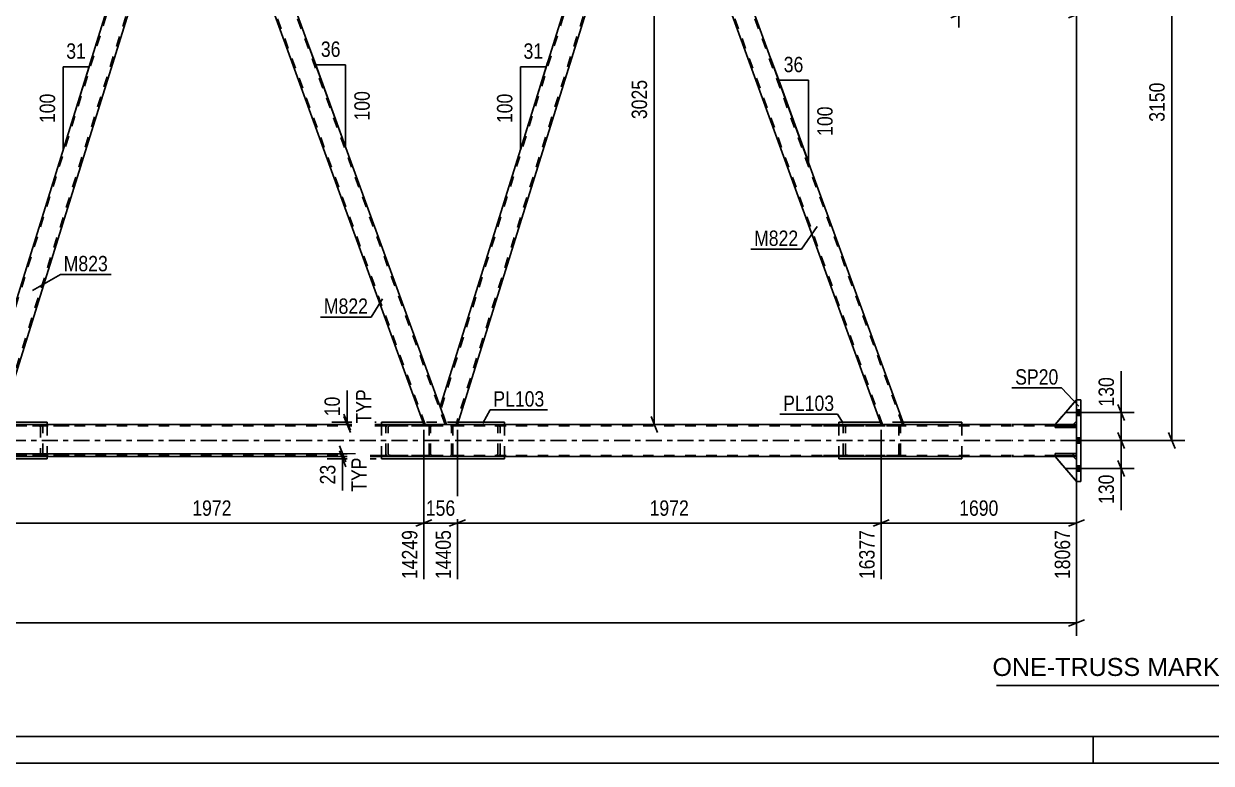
# Model space of a CAD drawing. Header units: millimetres. Extents: x -834 to 355, y -855 to -14.
# Drawn here: x -264 to -43, y -855.3 to -717.7 of the extents above; entities that cross this region are included whole.
import ezdxf

# ---------------------------------------------------------------- set-up
doc = ezdxf.new("R2010")
doc.units = ezdxf.units.MM
doc.linetypes.add('DXK_LINE_DOT2', pattern=[3.9198, 1.9599, -1.9599])
doc.linetypes.add('DXK_LINE_DOT3', pattern=[5.9187, 2.979, -0.9799, 0.9799, -0.9799])
doc.styles.add('Arial', font='ARIAL.TTF', dxfattribs={"height": 0.2})
doc.styles.add('Arial Narrow', font='ARIALN.TTF', dxfattribs={"height": 0.2})

# ---------------------------------------------------------------- blocks, each defined once
blk = doc.blocks.new('Unknown-570384938-1134')
at = {"color": 5, "linetype": 'Continuous'}
for p, q in [((-828.95, -850.33), (350.05, -850.33)), ((-64.95, -855.33), (-64.95, -850.33)), ((-833.95, -855.33), (355.05, -855.33))]:
    blk.add_line(p, q, dxfattribs=at)
blk = doc.blocks.new('Bolt-570384938-6860 - 6664')
at = {"linetype": 'Continuous'}
for points in [[(-67.26, -790.57), (-67.26, -789.53), (-68.06, -789.53), (-68.06, -790.57)], [(-67.26, -790.57), (-67.26, -789.53), (-68.06, -789.53), (-68.06, -790.57)], [(-67.26, -790.57), (-67.26, -789.53), (-68.06, -789.53), (-68.06, -790.57)], [(-67.26, -795.77), (-67.26, -794.73), (-68.06, -794.73), (-68.06, -795.77)], [(-67.26, -795.77), (-67.26, -794.73), (-68.06, -794.73), (-68.06, -795.77)], [(-67.26, -800.97), (-67.26, -799.93), (-68.06, -799.93), (-68.06, -800.97)], [(-67.26, -800.97), (-67.26, -799.93), (-68.06, -799.93), (-68.06, -800.97)], [(-67.26, -800.97), (-67.26, -799.93), (-68.06, -799.93), (-68.06, -800.97)]]:
    blk.add_hatch(color=1, dxfattribs=at).paths.add_polyline_path(points)
at = {"color": 1, "linetype": 'Continuous'}
for p, q in [((-65.86, -790.05), (-70.06, -790.05)), ((-65.86, -790.05), (-70.06, -790.05)), ((-65.86, -790.05), (-70.06, -790.05)), ((-67.26, -789.53), (-68.06, -789.53)), ((-67.26, -789.53), (-68.06, -789.53)), ((-67.26, -789.53), (-68.06, -789.53)), ((-67.26, -790.57), (-68.06, -790.57)), ((-67.26, -790.57), (-68.06, -790.57)), ((-67.26, -790.57), (-68.06, -790.57)), ((-65.86, -795.25), (-70.06, -795.25)), ((-65.86, -795.25), (-70.06, -795.25)), ((-67.26, -794.73), (-68.06, -794.73)), ((-67.26, -794.73), (-68.06, -794.73)), ((-67.26, -795.77), (-68.06, -795.77)), ((-67.26, -795.77), (-68.06, -795.77)), ((-67.26, -799.93), (-68.06, -799.93)), ((-67.26, -799.93), (-68.06, -799.93)), ((-67.26, -799.93), (-68.06, -799.93)), ((-65.86, -800.45), (-70.06, -800.45)), ((-65.86, -800.45), (-70.06, -800.45)), ((-65.86, -800.45), (-70.06, -800.45)), ((-67.26, -800.97), (-68.06, -800.97)), ((-67.26, -800.97), (-68.06, -800.97)), ((-67.26, -800.97), (-68.06, -800.97))]:
    blk.add_line(p, q, dxfattribs=at)
blk = doc.blocks.new('Part-570384938-6758 - 6664')
at = {"color": 7, "linetype": 'DXK_LINE_DOT2'}
for p, q in [((-80.16, -792.49), (-759.54, -792.49)), ((-68.06, -792.49), (-80.06, -792.49)), ((-68.66, -792.25), (-72.06, -792.25)), ((-68.06, -792.25), (-68.06, -798.25)), ((-80.16, -798.01), (-759.54, -798.01)), ((-68.06, -798.01), (-80.06, -798.01)), ((-68.66, -798.25), (-72.06, -798.25))]:
    blk.add_line(p, q, dxfattribs=at)
at = {"color": 2, "linetype": 'Continuous'}
for p, q in [((-80.16, -792.25), (-755.54, -792.25)), ((-72.06, -792.25), (-80.06, -792.25)), ((-68.06, -792.25), (-68.66, -792.25)), ((-80.16, -798.25), (-755.54, -798.25)), ((-72.06, -798.25), (-80.06, -798.25)), ((-68.06, -798.25), (-68.66, -798.25))]:
    blk.add_line(p, q, dxfattribs=at)
at = {"color": 7, "linetype": 'DXK_LINE_DOT3'}
for p, q in [((-80.16, -795.25), (-759.54, -795.25)), ((-68.06, -795.25), (-80.06, -795.25))]:
    blk.add_line(p, q, dxfattribs=at)
blk = doc.blocks.new('Part-570384938-6956 - 6664')
at = {"color": 2, "linetype": 'Continuous'}
for p, q in [((-189.73, -791.85), (-197.43, -791.85)), ((-197.43, -791.85), (-197.43, -792.25)), ((-174.57, -791.85), (-183.21, -791.85)), ((-174.57, -792.25), (-174.57, -791.85)), ((-197.43, -798.65), (-197.43, -798.25)), ((-174.57, -798.65), (-197.43, -798.65)), ((-174.57, -798.65), (-174.57, -798.25))]:
    blk.add_line(p, q, dxfattribs=at)
at = {"color": 7, "linetype": 'DXK_LINE_DOT2'}
for p, q in [((-197.43, -798.25), (-197.43, -792.25)), ((-183.21, -791.85), (-189.73, -791.85)), ((-174.57, -798.25), (-174.57, -792.25))]:
    blk.add_line(p, q, dxfattribs=at)
blk = doc.blocks.new('Part-570384938-6950 - 6664')
at = {"color": 2, "linetype": 'Continuous'}
for p, q in [((-274.86, -791.85), (-282.56, -791.85)), ((-282.56, -791.85), (-282.56, -792.25)), ((-259.7, -791.85), (-268.34, -791.85)), ((-259.7, -792.25), (-259.7, -791.85)), ((-282.56, -798.65), (-282.56, -798.25)), ((-259.7, -798.65), (-282.56, -798.65)), ((-259.7, -798.65), (-259.7, -798.25))]:
    blk.add_line(p, q, dxfattribs=at)
at = {"color": 7, "linetype": 'DXK_LINE_DOT2'}
for p, q in [((-282.56, -798.25), (-282.56, -792.25)), ((-268.34, -791.85), (-274.86, -791.85)), ((-259.7, -798.25), (-259.7, -792.25))]:
    blk.add_line(p, q, dxfattribs=at)
blk = doc.blocks.new('Part-570384938-6900 - 6664')
at = {"color": 7, "linetype": 'DXK_LINE_DOT2'}
for p, q in [((-201.52, -792.25), (-188.55, -792.25)), ((-188.55, -792.49), (-201.52, -792.49)), ((-196.56, -792.55), (-196.63, -792.73)), ((-196.63, -797.77), (-196.63, -792.73)), ((-196.19, -792.73), (-196.16, -792.64)), ((-196.19, -797.77), (-196.19, -792.73)), ((-195.75, -792.25), (-196.09, -792.29)), ((-195.92, -792.51), (-195.75, -792.49)), ((-188.55, -798.25), (-188.55, -792.25)), ((-188.55, -798.01), (-201.52, -798.01)), ((-196.63, -797.77), (-196.56, -797.96)), ((-196.16, -797.86), (-196.19, -797.77)), ((-195.75, -798.01), (-195.92, -797.99)), ((-188.55, -798.25), (-201.52, -798.25)), ((-196.09, -798.22), (-195.75, -798.25))]:
    blk.add_line(p, q, dxfattribs=at)
for centre, radius, start, end in [((-195.95, -793.09), 0.817, 99.5182, 138.0638), ((-195.85, -792.91), 0.409, 99.5182, 138.0638), ((-195.95, -797.41), 0.817, 221.9363, 260.4819), ((-195.85, -797.59), 0.409, 221.9363, 260.4819)]:
    blk.add_arc(centre, radius, start, end, dxfattribs=at)
blk = doc.blocks.new('Part-570384938-7061 - 6664')
at = {"color": 2, "linetype": 'Continuous'}
for p, q in [((-67.26, -787.65), (-68.06, -787.65)), ((-68.06, -787.65), (-68.06, -802.85)), ((-67.26, -802.85), (-67.26, -787.65)), ((-68.06, -802.85), (-67.26, -802.85))]:
    blk.add_line(p, q, dxfattribs=at)
blk = doc.blocks.new('Part-570384938-7075 - 6664')
at = {"color": 7, "linetype": 'DXK_LINE_DOT2'}
for p, q in [((-271.35, -792.55), (-271.42, -792.73)), ((-271.42, -797.77), (-271.42, -792.73)), ((-270.98, -792.73), (-270.95, -792.64)), ((-270.98, -797.77), (-270.98, -792.73)), ((-270.55, -792.25), (-270.88, -792.29)), ((-270.71, -792.51), (-270.55, -792.49)), ((-255.61, -792.25), (-270.55, -792.25)), ((-255.61, -792.49), (-270.55, -792.49)), ((-261.04, -792.29), (-261.38, -792.25)), ((-261.38, -792.49), (-261.21, -792.51)), ((-260.97, -792.64), (-260.94, -792.73)), ((-260.94, -792.73), (-260.94, -797.77)), ((-260.5, -792.73), (-260.57, -792.55)), ((-260.5, -797.77), (-260.5, -792.73)), ((-271.42, -797.77), (-271.35, -797.96)), ((-270.95, -797.86), (-270.98, -797.77)), ((-270.55, -798.01), (-270.71, -797.99)), ((-255.61, -798.01), (-270.55, -798.01)), ((-261.21, -797.99), (-261.38, -798.01)), ((-260.94, -797.77), (-260.97, -797.86)), ((-260.57, -797.96), (-260.5, -797.77)), ((-270.88, -798.22), (-270.55, -798.25)), ((-255.61, -798.25), (-270.55, -798.25)), ((-261.38, -798.25), (-261.04, -798.22))]:
    blk.add_line(p, q, dxfattribs=at)
for centre, radius, start, end in [((-270.75, -793.09), 0.817, 99.5182, 138.0638), ((-270.65, -792.91), 0.409, 99.5182, 138.0638), ((-261.28, -792.91), 0.409, 41.9363, 80.4819), ((-261.18, -793.09), 0.817, 41.9363, 80.4819), ((-270.75, -797.41), 0.817, 221.9363, 260.4819), ((-270.65, -797.59), 0.409, 221.9363, 260.4819), ((-261.28, -797.59), 0.409, 279.5182, 318.0638), ((-261.18, -797.41), 0.817, 279.5182, 318.0638)]:
    blk.add_arc(centre, radius, start, end, dxfattribs=at)
blk = doc.blocks.new('Part-570384938-7279 - 6664')
at = {"color": 7, "linetype": 'DXK_LINE_DOT2'}
for p, q in [((-72.06, -792.49), (-72.06, -792.81)), ((-72.06, -792.49), (-68.06, -792.49)), ((-72.06, -792.81), (-68.06, -792.81)), ((-68.66, -792.81), (-68.66, -792.49)), ((-68.06, -792.49), (-68.06, -792.81))]:
    blk.add_line(p, q, dxfattribs=at)
blk = doc.blocks.new('Part-570384938-7283 - 6664')
at = {"color": 7, "linetype": 'DXK_LINE_DOT2'}
for p, q in [((-72.06, -792.25), (-68.06, -787.65)), ((-68.06, -787.65), (-68.06, -791.65)), ((-68.66, -792.25), (-72.06, -792.25)), ((-68.06, -791.65), (-68.66, -792.25))]:
    blk.add_line(p, q, dxfattribs=at)
blk = doc.blocks.new('Part-570384938-7161 - 6664')
at = {"color": 7, "linetype": 'DXK_LINE_DOT2'}
for p, q in [((-188.51, -792.55), (-188.55, -792.73)), ((-188.55, -797.77), (-188.55, -792.73)), ((-188.51, -792.54), (-188.51, -792.55)), ((-188.31, -792.73), (-188.29, -792.64)), ((-188.31, -797.77), (-188.31, -792.73)), ((-188.29, -792.64), (-188.24, -792.56)), ((-188.07, -792.25), (-188.25, -792.28)), ((-188.24, -792.56), (-188.16, -792.51)), ((-188.16, -792.51), (-188.07, -792.49)), ((-184.63, -792.25), (-188.07, -792.25)), ((-188.07, -792.49), (-184.63, -792.49)), ((-184.45, -792.28), (-184.63, -792.25)), ((-184.63, -792.49), (-184.54, -792.51)), ((-184.54, -792.51), (-184.46, -792.56)), ((-184.46, -792.56), (-184.41, -792.64)), ((-184.41, -792.64), (-184.39, -792.73)), ((-184.39, -797.77), (-184.39, -792.73)), ((-184.19, -792.55), (-184.19, -792.54)), ((-184.15, -792.73), (-184.19, -792.55)), ((-184.15, -797.77), (-184.15, -792.73)), ((-188.55, -797.77), (-188.55, -797.77)), ((-188.55, -797.77), (-188.51, -797.95)), ((-188.29, -797.86), (-188.31, -797.77)), ((-188.24, -797.94), (-188.29, -797.86)), ((-188.16, -797.99), (-188.24, -797.94)), ((-188.07, -798.01), (-188.16, -797.99)), ((-188.07, -798.01), (-184.63, -798.01)), ((-184.54, -797.99), (-184.63, -798.01)), ((-184.46, -797.94), (-184.54, -797.99)), ((-184.41, -797.86), (-184.46, -797.94)), ((-184.39, -797.77), (-184.41, -797.86)), ((-184.19, -797.95), (-184.15, -797.77)), ((-184.15, -797.77), (-184.15, -797.77)), ((-188.25, -798.21), (-188.07, -798.25)), ((-188.07, -798.25), (-184.63, -798.25)), ((-184.63, -798.25), (-184.45, -798.21))]:
    blk.add_line(p, q, dxfattribs=at)
for centre, start, end in [((-188.07, -792.73), 112.5, 157.5), ((-184.63, -792.73), 22.5, 67.5), ((-188.07, -797.77), 202.5, 247.5), ((-184.63, -797.77), 292.5, 337.5)]:
    blk.add_arc(centre, 0.48, start, end, dxfattribs=at)
blk = doc.blocks.new('Part-570384938-7281 - 6664')
at = {"color": 2, "linetype": 'Continuous'}
for p, q in [((-72.06, -792.81), (-72.06, -792.49)), ((-72.06, -792.49), (-68.06, -792.49)), ((-68.06, -792.81), (-72.06, -792.81)), ((-68.06, -792.49), (-68.06, -792.81))]:
    blk.add_line(p, q, dxfattribs=at)
at = {"color": 7, "linetype": 'DXK_LINE_DOT2'}
blk.add_line((-68.66, -792.81), (-68.66, -792.49), dxfattribs=at)
blk = doc.blocks.new('Part-570384938-7244 - 6664')
at = {"color": 2, "linetype": 'Continuous'}
for p, q in [((-148.49, -671.25), (-144.23, -671.25)), ((-100.19, -792.25), (-144.23, -671.25)), ((-104.45, -792.25), (-146.94, -675.5))]:
    blk.add_line(p, q, dxfattribs=at)
at = {"color": 7, "linetype": 'DXK_LINE_DOT2'}
for p, q in [((-146.94, -675.5), (-148.49, -671.25)), ((-104.19, -792.25), (-148.23, -671.25)), ((-100.45, -792.25), (-144.49, -671.25)), ((-104.45, -792.25), (-100.19, -792.25))]:
    blk.add_line(p, q, dxfattribs=at)
blk = doc.blocks.new('Part-570384938-7250 - 6664')
at = {"color": 2, "linetype": 'Continuous'}
for p, q in [((-233.62, -671.25), (-229.36, -671.25)), ((-229.36, -671.25), (-186.51, -789)), ((-189.58, -792.25), (-232.07, -675.5))]:
    blk.add_line(p, q, dxfattribs=at)
at = {"color": 7, "linetype": 'DXK_LINE_DOT2'}
for p, q in [((-232.07, -675.5), (-233.62, -671.25)), ((-189.33, -792.25), (-233.37, -671.25)), ((-185.58, -792.25), (-229.62, -671.25)), ((-185.32, -792.25), (-186.51, -789)), ((-189.58, -792.25), (-185.32, -792.25))]:
    blk.add_line(p, q, dxfattribs=at)
blk = doc.blocks.new('Part-570384938-7268 - 6664')
at = {"color": 2, "linetype": 'Continuous'}
for p, q in [((-149.81, -671.25), (-186.51, -789)), ((-148.49, -671.25), (-149.81, -671.25)), ((-148.49, -671.25), (-147.21, -674.76)), ((-146.94, -675.5), (-183.33, -792.25)), ((-146.94, -675.5), (-147.21, -674.76)), ((-185.32, -792.25), (-186.51, -789))]:
    blk.add_line(p, q, dxfattribs=at)
at = {"color": 7, "linetype": 'DXK_LINE_DOT2'}
for p, q in [((-149.55, -671.25), (-186.37, -789.37)), ((-147.08, -675.13), (-183.58, -792.25)), ((-146.94, -675.5), (-147.11, -675.04)), ((-183.33, -792.25), (-185.32, -792.25))]:
    blk.add_line(p, q, dxfattribs=at)
blk = doc.blocks.new('Part-570384938-7273 - 6664')
at = {"color": 2, "linetype": 'Continuous'}
for p, q in [((-234.94, -671.25), (-271.64, -789)), ((-233.62, -671.25), (-234.94, -671.25)), ((-233.62, -671.25), (-232.35, -674.76)), ((-232.07, -675.5), (-268.46, -792.25)), ((-232.07, -675.5), (-232.35, -674.76)), ((-270.46, -792.25), (-271.64, -789))]:
    blk.add_line(p, q, dxfattribs=at)
at = {"color": 7, "linetype": 'DXK_LINE_DOT2'}
for p, q in [((-234.69, -671.25), (-271.51, -789.37)), ((-232.21, -675.13), (-268.72, -792.25)), ((-232.07, -675.5), (-232.24, -675.04)), ((-268.46, -792.25), (-270.46, -792.25))]:
    blk.add_line(p, q, dxfattribs=at)
blk = doc.blocks.new('Part-570384938-7276 - 6664')
at = {"color": 7, "linetype": 'DXK_LINE_DOT2'}
for p, q in [((-184.15, -798.25), (-184.15, -792.25)), ((-170.48, -792.25), (-184.15, -792.25)), ((-170.48, -792.49), (-184.15, -792.49)), ((-175.91, -792.29), (-176.24, -792.25)), ((-176.24, -792.49), (-176.07, -792.51)), ((-175.84, -792.64), (-175.8, -792.73)), ((-175.8, -797.77), (-175.8, -792.73)), ((-175.37, -792.73), (-175.43, -792.55)), ((-175.37, -797.77), (-175.37, -792.73)), ((-170.48, -798.01), (-184.15, -798.01)), ((-176.07, -797.99), (-176.24, -798.01)), ((-175.8, -797.77), (-175.84, -797.86)), ((-175.43, -797.96), (-175.37, -797.77)), ((-184.15, -798.25), (-170.48, -798.25)), ((-176.24, -798.25), (-175.91, -798.22))]:
    blk.add_line(p, q, dxfattribs=at)
for centre, radius, start, end in [((-176.14, -792.91), 0.409, 41.9363, 80.4819), ((-176.04, -793.09), 0.817, 41.9363, 80.4819), ((-176.14, -797.59), 0.409, 279.5182, 318.0638), ((-176.04, -797.41), 0.817, 279.5182, 318.0638)]:
    blk.add_arc(centre, radius, start, end, dxfattribs=at)
blk = doc.blocks.new('Part-570384938-7277 - 6664')
at = {"color": 7, "linetype": 'DXK_LINE_DOT2'}
for p, q in [((-116.38, -792.25), (-101.45, -792.25)), ((-101.45, -792.49), (-116.38, -792.49)), ((-111.42, -792.55), (-111.49, -792.73)), ((-111.49, -797.77), (-111.49, -792.73)), ((-111.05, -792.73), (-111.02, -792.64)), ((-111.05, -797.77), (-111.05, -792.73)), ((-110.62, -792.25), (-110.95, -792.29)), ((-110.78, -792.51), (-110.62, -792.49)), ((-101.45, -792.25), (-101.15, -792.28)), ((-101.45, -792.49), (-101.28, -792.51)), ((-101.28, -792.51), (-101.14, -792.56)), ((-101.15, -798.22), (-101.15, -792.28)), ((-101.13, -792.29), (-101.15, -792.28)), ((-101.14, -797.94), (-101.14, -792.56)), ((-101.14, -792.56), (-101.1, -792.64)), ((-100.99, -792.39), (-101.13, -792.29)), ((-101.1, -792.64), (-101.08, -792.73)), ((-101.08, -797.77), (-101.08, -792.73)), ((-100.9, -792.55), (-100.99, -792.39)), ((-100.86, -792.73), (-100.9, -792.55)), ((-100.86, -797.77), (-100.86, -792.73)), ((-101.45, -798.01), (-116.38, -798.01)), ((-111.49, -797.77), (-111.42, -797.96)), ((-111.02, -797.86), (-111.05, -797.77)), ((-110.62, -798.01), (-110.78, -797.99)), ((-101.28, -797.99), (-101.45, -798.01)), ((-101.14, -797.94), (-101.28, -797.99)), ((-101.1, -797.86), (-101.14, -797.94)), ((-101.08, -797.77), (-101.1, -797.86)), ((-100.99, -798.11), (-100.9, -797.96)), ((-100.9, -797.96), (-100.86, -797.77)), ((-101.45, -798.25), (-116.38, -798.25)), ((-110.95, -798.22), (-110.62, -798.25)), ((-101.45, -798.25), (-101.15, -798.22)), ((-101.15, -798.22), (-101.13, -798.22)), ((-101.13, -798.22), (-100.99, -798.11))]:
    blk.add_line(p, q, dxfattribs=at)
for centre, radius, start, end in [((-110.82, -793.09), 0.817, 99.5182, 138.0638), ((-110.72, -792.91), 0.409, 99.5182, 138.0638), ((-110.82, -797.41), 0.817, 221.9363, 260.4819), ((-110.72, -797.59), 0.409, 221.9363, 260.4819)]:
    blk.add_arc(centre, radius, start, end, dxfattribs=at)
blk = doc.blocks.new('Part-570384938-7280 - 6664')
at = {"color": 7, "linetype": 'DXK_LINE_DOT2'}
for p, q in [((-72.06, -797.69), (-72.06, -798.01)), ((-72.06, -797.69), (-68.06, -797.69)), ((-72.06, -798.01), (-68.06, -798.01)), ((-68.66, -798.01), (-68.66, -797.69)), ((-68.06, -797.69), (-68.06, -798.01))]:
    blk.add_line(p, q, dxfattribs=at)
blk = doc.blocks.new('Part-570384938-7282 - 6664')
at = {"color": 2, "linetype": 'Continuous'}
for p, q in [((-72.06, -798.01), (-72.06, -797.69)), ((-72.06, -797.69), (-68.06, -797.69)), ((-68.06, -798.01), (-72.06, -798.01)), ((-68.06, -797.69), (-68.06, -798.01))]:
    blk.add_line(p, q, dxfattribs=at)
at = {"color": 7, "linetype": 'DXK_LINE_DOT2'}
blk.add_line((-68.66, -798.01), (-68.66, -797.69), dxfattribs=at)
blk = doc.blocks.new('Part-570384938-7284 - 6664')
at = {"color": 2, "linetype": 'Continuous'}
for p, q in [((-68.06, -787.65), (-72.06, -792.25)), ((-68.66, -792.25), (-72.06, -792.25)), ((-68.06, -791.65), (-68.66, -792.25))]:
    blk.add_line(p, q, dxfattribs=at)
at = {"color": 7, "linetype": 'DXK_LINE_DOT2'}
blk.add_line((-68.06, -791.65), (-68.06, -787.65), dxfattribs=at)
blk = doc.blocks.new('Part-570384938-7285 - 6664')
at = {"color": 7, "linetype": 'DXK_LINE_DOT2'}
for p, q in [((-68.66, -798.25), (-72.06, -798.25)), ((-72.06, -798.25), (-68.06, -802.85)), ((-68.06, -798.85), (-68.66, -798.25)), ((-68.06, -802.85), (-68.06, -798.85))]:
    blk.add_line(p, q, dxfattribs=at)
blk = doc.blocks.new('Part-570384938-7286 - 6664')
at = {"color": 2, "linetype": 'Continuous'}
for p, q in [((-68.66, -798.25), (-72.06, -798.25)), ((-72.06, -798.25), (-68.06, -802.85)), ((-68.06, -798.85), (-68.66, -798.25))]:
    blk.add_line(p, q, dxfattribs=at)
at = {"color": 7, "linetype": 'DXK_LINE_DOT2'}
blk.add_line((-68.06, -802.85), (-68.06, -798.85), dxfattribs=at)
blk = doc.blocks.new('Part-570384938-7300 - 6664')
at = {"color": 2, "linetype": 'Continuous'}
for p, q in [((-104.59, -791.85), (-112.29, -791.85)), ((-112.29, -791.85), (-112.29, -792.25)), ((-89.43, -791.85), (-100.34, -791.85)), ((-89.43, -792.25), (-89.43, -791.85)), ((-112.29, -798.65), (-112.29, -798.25)), ((-89.43, -798.65), (-112.29, -798.65)), ((-89.43, -798.65), (-89.43, -798.25))]:
    blk.add_line(p, q, dxfattribs=at)
at = {"color": 7, "linetype": 'DXK_LINE_DOT2'}
for p, q in [((-112.29, -798.25), (-112.29, -792.25)), ((-100.34, -791.85), (-104.59, -791.85)), ((-89.43, -798.25), (-89.43, -792.25))]:
    blk.add_line(p, q, dxfattribs=at)
blk = doc.blocks.new('StraightDimension-570384938-8050 - 6664')
at = {"color": 7, "linetype": 'Continuous'}
for p, q in [((-734.86, -797.73), (-202.29, -797.73)), ((-205.29, -796.23), (-204.09, -799.23)), ((-204.09, -800.15), (-205.29, -797.15)), ((-204.69, -798.65), (-204.69, -797.73)), ((-198.43, -798.65), (-207.54, -798.65))]:
    blk.add_line(p, q, dxfattribs=at)
at = {"color": 0}
blk.add_wipeout([(-205.44, -799.18), (-209.64, -799.18), (-209.64, -804.03), (-205.44, -804.03)], dxfattribs=at)
at = {"color": 7, "linetype": 'Continuous'}
blk.add_line((-204.69, -798.65), (-204.69, -804.56), dxfattribs=at)
at = {"color": 3, "style": 'Arial Narrow'}
blk.add_text('23', height=2.863, rotation=90.0002, dxfattribs=at).set_placement((-206.04, -803.43))
at = {"color": 0, "linetype": 'Continuous'}
blk.add_wipeout([(-199.59, -797.81), (-203.79, -797.81), (-203.79, -805.4), (-199.59, -805.4)], dxfattribs=at)
at = {"color": 7, "linetype": 'Continuous'}
blk.add_line((-204.69, -798.65), (-204.69, -804.56), dxfattribs=at)
at = {"color": 3, "linetype": 'Continuous', "style": 'Arial Narrow'}
blk.add_text('TYP', height=2.863, rotation=90.0002, dxfattribs=at).set_placement((-200.19, -804.8))
blk = doc.blocks.new('StraightDimension-570384938-19520 - 6664')
at = {"color": 7, "linetype": 'Continuous'}
for p, q in [((-60.35, -788.55), (-59.15, -791.55)), ((-68.06, -790.05), (-57.35, -790.05)), ((-59.75, -795.25), (-59.75, -790.05)), ((-68.06, -795.25), (-57.35, -795.25)), ((-59.15, -796.75), (-60.35, -793.75))]:
    blk.add_line(p, q, dxfattribs=at)
at = {"color": 0}
blk.add_wipeout([(-60.5, -782.84), (-64.7, -782.84), (-64.7, -789.53), (-60.5, -789.53)], dxfattribs=at)
at = {"color": 7, "linetype": 'Continuous'}
blk.add_line((-59.75, -790.05), (-59.75, -782.32), dxfattribs=at)
blk.add_line((-59.75, -790.05), (-59.75, -782.32), dxfattribs=at)
at = {"color": 3, "style": 'Arial Narrow'}
blk.add_text('130', height=2.863, rotation=90.0002, dxfattribs=at).set_placement((-61.1, -788.93))
blk = doc.blocks.new('StraightDimension-570384938-56391 - 6664')
at = {"color": 7, "linetype": 'Continuous'}
for p, q in [((-68.06, -799.25), (-68.06, -831.61)), ((-69.56, -829.81), (-66.56, -828.61)), ((-760.34, -829.21), (-68.06, -829.21))]:
    blk.add_line(p, q, dxfattribs=at)
blk = doc.blocks.new('StraightDimension-570384938-7606 - 6664')
at = {"color": 7, "linetype": 'Continuous'}
for p, q in [((-88.32, -669.25), (-47.91, -669.25)), ((-49.71, -670.75), (-50.91, -667.75)), ((-50.31, -795.25), (-50.31, -669.25)), ((-66.26, -795.25), (-47.91, -795.25)), ((-50.91, -793.75), (-49.71, -796.75))]:
    blk.add_line(p, q, dxfattribs=at)
at = {"color": 0}
blk.add_wipeout([(-51.06, -728), (-55.26, -728), (-55.26, -736.51), (-51.06, -736.51)], dxfattribs=at)
at = {"color": 3, "style": 'Arial Narrow'}
blk.add_text('3150', height=2.863, rotation=90.0002, dxfattribs=at).set_placement((-51.66, -735.91))
blk = doc.blocks.new('StraightDimension-570384938-7865 - 6664')
at = {"color": 7, "linetype": 'Continuous'}
for p, q in [((-204.45, -790.35), (-203.25, -793.35)), ((-203.25, -793.75), (-204.45, -790.75)), ((-198.43, -791.85), (-206.7, -791.85)), ((-198.43, -792.25), (-206.7, -792.25)), ((-203.85, -792.25), (-203.85, -791.85))]:
    blk.add_line(p, q, dxfattribs=at)
at = {"color": 0}
blk.add_wipeout([(-204.6, -786.47), (-208.8, -786.47), (-208.8, -791.33), (-204.6, -791.33)], dxfattribs=at)
at = {"color": 7, "linetype": 'Continuous'}
blk.add_line((-203.85, -791.85), (-203.85, -785.95), dxfattribs=at)
at = {"color": 3, "style": 'Arial Narrow'}
blk.add_text('10', height=2.863, rotation=90.0002, dxfattribs=at).set_placement((-205.2, -790.73))
at = {"color": 0, "linetype": 'Continuous'}
blk.add_wipeout([(-198.75, -785.1), (-202.95, -785.1), (-202.95, -792.69), (-198.75, -792.69)], dxfattribs=at)
at = {"color": 7, "linetype": 'Continuous'}
blk.add_line((-203.85, -791.85), (-203.85, -785.95), dxfattribs=at)
at = {"color": 3, "linetype": 'Continuous', "style": 'Arial Narrow'}
blk.add_text('TYP', height=2.863, rotation=90.0002, dxfattribs=at).set_placement((-199.35, -792.09))
blk = doc.blocks.new('StraightDimension-570384938-8072 - 6664')
at = {"color": 7, "linetype": 'Continuous'}
for p, q in [((-89.96, -672.25), (-89.96, -718.35)), ((-68.06, -791.25), (-68.06, -713.1)), ((-88.46, -715.35), (-91.46, -716.55)), ((-89.96, -715.95), (-68.06, -715.95)), ((-69.56, -716.55), (-66.56, -715.35))]:
    blk.add_line(p, q, dxfattribs=at)
at = {"color": 0}
blk.add_wipeout([(-74.76, -715.2), (-74.76, -711), (-83.27, -711), (-83.27, -715.2)], dxfattribs=at)
at = {"color": 3, "style": 'Arial Narrow'}
blk.add_text('1328', height=2.863, dxfattribs=at).set_placement((-82.67, -714.6))
blk = doc.blocks.new('StraightDimension-570384938-19518 - 6664')
at = {"color": 7, "linetype": 'Continuous'}
for p, q in [((-68.06, -795.25), (-57.35, -795.25)), ((-60.35, -793.75), (-59.15, -796.75)), ((-59.75, -800.45), (-59.75, -795.25)), ((-59.15, -801.95), (-60.35, -798.95)), ((-68.06, -800.45), (-57.35, -800.45))]:
    blk.add_line(p, q, dxfattribs=at)
at = {"color": 0}
blk.add_wipeout([(-60.5, -800.98), (-64.7, -800.98), (-64.7, -807.66), (-60.5, -807.66)], dxfattribs=at)
at = {"color": 7, "linetype": 'Continuous'}
blk.add_line((-59.75, -800.45), (-59.75, -808.19), dxfattribs=at)
blk.add_line((-59.75, -800.45), (-59.75, -808.19), dxfattribs=at)
at = {"color": 3, "style": 'Arial Narrow'}
blk.add_text('130', height=2.863, rotation=90.0002, dxfattribs=at).set_placement((-61.1, -807.06))
blk = doc.blocks.new('StraightDimension-570384938-47991 - 6664')
at = {"color": 7, "linetype": 'Continuous'}
for p, q in [((-146.07, -672.75), (-147.27, -669.75)), ((-143.75, -671.25), (-149.52, -671.25)), ((-146.67, -792.25), (-146.67, -671.25)), ((-147.27, -790.75), (-146.07, -793.75)), ((-135.93, -792.25), (-149.52, -792.25))]:
    blk.add_line(p, q, dxfattribs=at)
at = {"color": 0}
blk.add_wipeout([(-147.42, -727.5), (-151.62, -727.5), (-151.62, -736.01), (-147.42, -736.01)], dxfattribs=at)
at = {"color": 3, "style": 'Arial Narrow'}
blk.add_text('3025', height=2.863, rotation=90.0002, dxfattribs=at).set_placement((-148.02, -735.41))
blk = doc.blocks.new('AngleDimension-570384938-53407 - 6664')
at = {"color": 7, "linetype": 'Continuous'}
for p, q in [((-211.21, -721.14), (-209.69, -725.32)), ((-204.14, -725.32), (-209.69, -725.32)), ((-204.14, -740.54), (-209.69, -725.32)), ((-204.14, -740.54), (-204.14, -725.32))]:
    blk.add_line(p, q, dxfattribs=at)
at = {"color": 0}
for points in [[(-204.49, -724.42), (-204.49, -720.22), (-209.34, -720.22), (-209.34, -724.42)], [(-199.04, -729.59), (-203.24, -729.59), (-203.24, -736.27), (-199.04, -736.27)]]:
    blk.add_wipeout(points, dxfattribs=at)
at = {"color": 3, "style": 'Arial Narrow'}
blk.add_text('36', height=2.863, dxfattribs=at).set_placement((-208.74, -723.82))
blk.add_text('100', height=2.863, rotation=90.0002, dxfattribs=at).set_placement((-199.64, -735.67))
blk = doc.blocks.new('AngleDimension-570384938-53423 - 6664')
at = {"color": 7, "linetype": 'Continuous'}
for p, q in [((-125.04, -723.99), (-123.51, -728.17)), ((-117.97, -728.17), (-123.51, -728.17)), ((-117.97, -743.39), (-123.51, -728.17)), ((-117.97, -743.39), (-117.97, -728.17))]:
    blk.add_line(p, q, dxfattribs=at)
at = {"color": 0}
for points in [[(-118.31, -727.27), (-118.31, -723.07), (-123.17, -723.07), (-123.17, -727.27)], [(-112.87, -732.44), (-117.07, -732.44), (-117.07, -739.13), (-112.87, -739.13)]]:
    blk.add_wipeout(points, dxfattribs=at)
at = {"color": 3, "style": 'Arial Narrow'}
blk.add_text('36', height=2.863, dxfattribs=at).set_placement((-122.57, -726.67))
blk.add_text('100', height=2.863, rotation=90.0002, dxfattribs=at).set_placement((-113.47, -738.53))
blk = doc.blocks.new('AngleDimension-570384938-53450 - 6664')
at = {"color": 7, "linetype": 'Continuous'}
for p, q in [((-166.52, -724.87), (-166.77, -725.67)), ((-171.59, -725.67), (-166.77, -725.67)), ((-171.59, -741.14), (-166.77, -725.67)), ((-171.59, -741.14), (-171.59, -725.67))]:
    blk.add_line(p, q, dxfattribs=at)
at = {"color": 0}
for points in [[(-166.75, -724.77), (-166.75, -720.57), (-171.61, -720.57), (-171.61, -724.77)], [(-172.49, -730.06), (-176.69, -730.06), (-176.69, -736.75), (-172.49, -736.75)]]:
    blk.add_wipeout(points, dxfattribs=at)
at = {"color": 3, "style": 'Arial Narrow'}
blk.add_text('31', height=2.863, dxfattribs=at).set_placement((-171.01, -724.17))
blk.add_text('100', height=2.863, rotation=90.0002, dxfattribs=at).set_placement((-173.09, -736.15))
blk = doc.blocks.new('AngleDimension-570384938-53463 - 6664')
at = {"color": 7, "linetype": 'Continuous'}
for p, q in [((-251.65, -724.87), (-251.9, -725.67)), ((-256.72, -725.67), (-251.9, -725.67)), ((-256.72, -741.14), (-251.9, -725.67)), ((-256.72, -741.14), (-256.72, -725.67))]:
    blk.add_line(p, q, dxfattribs=at)
at = {"color": 0}
for points in [[(-251.88, -724.77), (-251.88, -720.57), (-256.74, -720.57), (-256.74, -724.77)], [(-257.62, -730.06), (-261.82, -730.06), (-261.82, -736.75), (-257.62, -736.75)]]:
    blk.add_wipeout(points, dxfattribs=at)
at = {"color": 3, "style": 'Arial Narrow'}
blk.add_text('31', height=2.863, dxfattribs=at).set_placement((-256.14, -724.17))
blk.add_text('100', height=2.863, rotation=90.0002, dxfattribs=at).set_placement((-258.22, -736.15))
blk = doc.blocks.new('StraightDimension-570384938-58135 - 6664')
at = {"color": 7, "linetype": 'Continuous'}
for p, q in [((-104.45, -793.25), (-104.45, -821.05)), ((-68.06, -799.25), (-68.06, -821.05)), ((-102.95, -810.01), (-105.95, -811.21)), ((-104.45, -810.61), (-68.06, -810.61)), ((-69.56, -811.21), (-66.56, -810.01))]:
    blk.add_line(p, q, dxfattribs=at)
at = {"color": 0}
blk.add_wipeout([(-82, -809.86), (-82, -805.66), (-90.51, -805.66), (-90.51, -809.86)], dxfattribs=at)
at = {"color": 0, "linetype": 'Continuous'}
blk.add_wipeout([(-68.66, -811.31), (-72.86, -811.31), (-72.86, -821.65), (-68.66, -821.65)], dxfattribs=at)
at = {"color": 3, "style": 'Arial Narrow'}
blk.add_text('1690', height=2.863, dxfattribs=at).set_placement((-89.91, -809.26))
at = {"color": 3, "linetype": 'Continuous', "style": 'Arial Narrow'}
blk.add_text('18067', height=2.863, rotation=90.0002, dxfattribs=at).set_placement((-69.26, -821.05))
blk = doc.blocks.new('StraightDimension-570384938-58136 - 6664')
at = {"color": 7, "linetype": 'Continuous'}
for p, q in [((-183.33, -793.25), (-183.33, -821.05)), ((-104.45, -793.25), (-104.45, -821.05)), ((-181.83, -810.01), (-184.83, -811.21)), ((-183.33, -810.61), (-104.45, -810.61)), ((-105.95, -811.21), (-102.95, -810.01))]:
    blk.add_line(p, q, dxfattribs=at)
at = {"color": 0}
blk.add_wipeout([(-139.63, -809.86), (-139.63, -805.66), (-148.14, -805.66), (-148.14, -809.86)], dxfattribs=at)
at = {"color": 0, "linetype": 'Continuous'}
blk.add_wipeout([(-105.05, -811.31), (-109.25, -811.31), (-109.25, -821.65), (-105.05, -821.65)], dxfattribs=at)
at = {"color": 3, "style": 'Arial Narrow'}
blk.add_text('1972', height=2.863, dxfattribs=at).set_placement((-147.54, -809.26))
at = {"color": 3, "linetype": 'Continuous', "style": 'Arial Narrow'}
blk.add_text('16377', height=2.863, rotation=90.0002, dxfattribs=at).set_placement((-105.65, -821.05))
blk = doc.blocks.new('StraightDimension-570384938-58137 - 6664')
at = {"color": 7, "linetype": 'Continuous'}
for p, q in [((-189.58, -793.25), (-189.58, -821.05)), ((-183.33, -793.25), (-183.33, -821.05)), ((-191.08, -811.21), (-188.08, -810.01)), ((-189.58, -810.61), (-183.33, -810.61)), ((-181.83, -810.01), (-184.83, -811.21))]:
    blk.add_line(p, q, dxfattribs=at)
at = {"color": 0}
blk.add_wipeout([(-183.11, -809.86), (-183.11, -805.66), (-189.8, -805.66), (-189.8, -809.86)], dxfattribs=at)
at = {"color": 0, "linetype": 'Continuous'}
blk.add_wipeout([(-183.93, -811.31), (-188.13, -811.31), (-188.13, -821.65), (-183.93, -821.65)], dxfattribs=at)
at = {"color": 3, "style": 'Arial Narrow'}
blk.add_text('156', height=2.863, dxfattribs=at).set_placement((-189.2, -809.26))
at = {"color": 3, "linetype": 'Continuous', "style": 'Arial Narrow'}
blk.add_text('14405', height=2.863, rotation=90.0002, dxfattribs=at).set_placement((-184.53, -821.05))
blk = doc.blocks.new('StraightDimension-570384938-58138 - 6664')
at = {"color": 7, "linetype": 'Continuous'}
for p, q in [((-268.46, -793.25), (-268.46, -821.05)), ((-189.58, -793.25), (-189.58, -821.05)), ((-266.96, -810.01), (-269.96, -811.21)), ((-268.46, -810.61), (-189.58, -810.61)), ((-191.08, -811.21), (-188.08, -810.01))]:
    blk.add_line(p, q, dxfattribs=at)
at = {"color": 0}
blk.add_wipeout([(-224.77, -809.86), (-224.77, -805.66), (-233.28, -805.66), (-233.28, -809.86)], dxfattribs=at)
at = {"color": 0, "linetype": 'Continuous'}
blk.add_wipeout([(-190.18, -811.31), (-194.38, -811.31), (-194.38, -821.65), (-190.18, -821.65)], dxfattribs=at)
at = {"color": 3, "style": 'Arial Narrow'}
blk.add_text('1972', height=2.863, dxfattribs=at).set_placement((-232.68, -809.26))
at = {"color": 3, "linetype": 'Continuous', "style": 'Arial Narrow'}
blk.add_text('14249', height=2.863, rotation=90.0002, dxfattribs=at).set_placement((-190.78, -821.05))
blk = doc.blocks.new('Unknown-570384938-63269')
at = {"color": 7, "linetype": 'Continuous'}
blk.add_line((-82.95, -840.83), (-12.95, -840.83), dxfattribs=at)
at = {"color": 7, "style": 'Arial'}
blk.add_text('ONE-TRUSS MARKED AS TR551', height=3.3428, dxfattribs=at).set_placement((-83.71, -839.08))
blk = doc.blocks.new('Mark-570384938-6952 - 6664')
at = {"color": 0}
blk.add_wipeout([(-167.13, -788.93), (-167.13, -785.93), (-176.63, -785.93), (-176.63, -788.93)], dxfattribs=at)
blk.add_wipeout([(-167.13, -788.93), (-167.13, -785.93), (-176.63, -785.93), (-176.63, -788.93)], dxfattribs=at)
at = {"color": 30, "linetype": 'Continuous'}
for p, q in [((-178.56, -792.02), (-177.23, -789.53)), ((-177.23, -789.53), (-166.53, -789.53))]:
    blk.add_line(p, q, dxfattribs=at)
at = {"color": 3, "style": 'Arial Narrow'}
blk.add_text('PL103', height=2.863, dxfattribs=at).set_placement((-176.63, -788.93))
blk = doc.blocks.new('Mark-570384938-7057 - 6664')
at = {"color": 0}
blk.add_wipeout([(-71.44, -784.84), (-71.44, -781.84), (-79.48, -781.84), (-79.48, -784.84)], dxfattribs=at)
blk.add_wipeout([(-71.44, -784.84), (-71.44, -781.84), (-79.48, -781.84), (-79.48, -784.84)], dxfattribs=at)
at = {"color": 30, "linetype": 'Continuous'}
for p in [(-80.08, -785.44), (-67.61, -788.87)]:
    blk.add_line(p, (-70.84, -785.44), dxfattribs=at)
at = {"color": 3, "style": 'Arial Narrow'}
blk.add_text('SP20', height=2.863, dxfattribs=at).set_placement((-79.48, -784.84))
blk = doc.blocks.new('Mark-570384938-7269 - 6664')
at = {"color": 0}
blk.add_wipeout([(-248.39, -763.74), (-248.39, -760.74), (-256.61, -760.74), (-256.61, -763.74)], dxfattribs=at)
blk.add_wipeout([(-248.39, -763.74), (-248.39, -760.74), (-256.61, -760.74), (-256.61, -763.74)], dxfattribs=at)
at = {"color": 30, "linetype": 'Continuous'}
for p, q in [((-262.41, -767.34), (-257.21, -764.34)), ((-257.21, -764.34), (-247.79, -764.34))]:
    blk.add_line(p, q, dxfattribs=at)
at = {"color": 3, "style": 'Arial Narrow'}
blk.add_text('M823', height=2.863, dxfattribs=at).set_placement((-256.61, -763.74))
blk = doc.blocks.new('Mark-570384938-7240 - 6664')
at = {"color": 0}
blk.add_wipeout([(-119.87, -759.02), (-119.87, -756.02), (-128.09, -756.02), (-128.09, -759.02)], dxfattribs=at)
blk.add_wipeout([(-119.87, -759.02), (-119.87, -756.02), (-128.09, -756.02), (-128.09, -759.02)], dxfattribs=at)
at = {"color": 30, "linetype": 'Continuous'}
for p in [(-116.33, -755.39), (-128.69, -759.62)]:
    blk.add_line(p, (-119.27, -759.62), dxfattribs=at)
at = {"color": 3, "style": 'Arial Narrow'}
blk.add_text('M822', height=2.863, dxfattribs=at).set_placement((-128.09, -759.02))
blk = doc.blocks.new('Mark-570384938-7246 - 6664')
at = {"color": 0}
blk.add_wipeout([(-199.95, -771.66), (-199.95, -768.66), (-208.18, -768.66), (-208.18, -771.66)], dxfattribs=at)
blk.add_wipeout([(-199.95, -771.66), (-199.95, -768.66), (-208.18, -768.66), (-208.18, -771.66)], dxfattribs=at)
at = {"color": 30, "linetype": 'Continuous'}
for p in [(-197.24, -768.86), (-208.78, -772.26)]:
    blk.add_line(p, (-199.35, -772.26), dxfattribs=at)
at = {"color": 3, "style": 'Arial Narrow'}
blk.add_text('M822', height=2.863, dxfattribs=at).set_placement((-208.18, -771.66))
blk = doc.blocks.new('Mark-570384938-7296 - 6664')
at = {"color": 0}
blk.add_wipeout([(-113.17, -789.74), (-113.17, -786.74), (-122.68, -786.74), (-122.68, -789.74)], dxfattribs=at)
blk.add_wipeout([(-113.17, -789.74), (-113.17, -786.74), (-122.68, -786.74), (-122.68, -789.74)], dxfattribs=at)
at = {"color": 30, "linetype": 'Continuous'}
for p in [(-123.28, -790.34), (-111.48, -792.03)]:
    blk.add_line(p, (-112.57, -790.34), dxfattribs=at)
at = {"color": 3, "style": 'Arial Narrow'}
blk.add_text('PL103', height=2.863, dxfattribs=at).set_placement((-122.68, -789.74))

msp = doc.modelspace()

# ---------------------------------------------------------------- block references
for name in ['Unknown-570384938-1134', 'Part-570384938-7273 - 6664', 'Part-570384938-7250 - 6664', 'Part-570384938-7268 - 6664', 'Part-570384938-7244 - 6664', 'Part-570384938-7283 - 6664', 'Part-570384938-7284 - 6664', 'Part-570384938-7061 - 6664', 'Bolt-570384938-6860 - 6664', 'Part-570384938-6758 - 6664', 'Part-570384938-6950 - 6664', 'Part-570384938-7075 - 6664', 'Part-570384938-6900 - 6664', 'Part-570384938-6956 - 6664', 'Part-570384938-7161 - 6664', 'Part-570384938-7276 - 6664', 'Part-570384938-7277 - 6664', 'Part-570384938-7300 - 6664', 'Part-570384938-7279 - 6664', 'Part-570384938-7281 - 6664', 'Part-570384938-7280 - 6664', 'Part-570384938-7282 - 6664', 'Part-570384938-7285 - 6664', 'Part-570384938-7286 - 6664', 'Unknown-570384938-63269']:
    msp.add_blockref(name, (0, 0))

# ---------------------------------------------------------------- next in the draw order: block references
for name in ['StraightDimension-570384938-47991 - 6664', 'AngleDimension-570384938-53463 - 6664', 'AngleDimension-570384938-53407 - 6664', 'AngleDimension-570384938-53450 - 6664', 'AngleDimension-570384938-53423 - 6664', 'Mark-570384938-7240 - 6664', 'Mark-570384938-7269 - 6664', 'Mark-570384938-7246 - 6664', 'StraightDimension-570384938-19520 - 6664', 'StraightDimension-570384938-7865 - 6664', 'Mark-570384938-6952 - 6664', 'Mark-570384938-7296 - 6664', 'StraightDimension-570384938-8050 - 6664']:
    msp.add_blockref(name, (0, 0))

# ---------------------------------------------------------------- next in the draw order: block references
for name in ['StraightDimension-570384938-7606 - 6664', 'StraightDimension-570384938-56391 - 6664']:
    msp.add_blockref(name, (0, 0))

# ---------------------------------------------------------------- next in the draw order: block references
for name in ['StraightDimension-570384938-8072 - 6664', 'StraightDimension-570384938-19518 - 6664']:
    msp.add_blockref(name, (0, 0))

# ---------------------------------------------------------------- next in the draw order: block references
for name in ['Mark-570384938-7057 - 6664', 'StraightDimension-570384938-58135 - 6664']:
    msp.add_blockref(name, (0, 0))

# ---------------------------------------------------------------- next in the draw order: block references
msp.add_blockref('StraightDimension-570384938-58136 - 6664', (0, 0))

# ---------------------------------------------------------------- next in the draw order: block references
msp.add_blockref('StraightDimension-570384938-58137 - 6664', (0, 0))

# ---------------------------------------------------------------- next in the draw order: block references
msp.add_blockref('StraightDimension-570384938-58138 - 6664', (0, 0))

doc.saveas('drawing.dxf')
